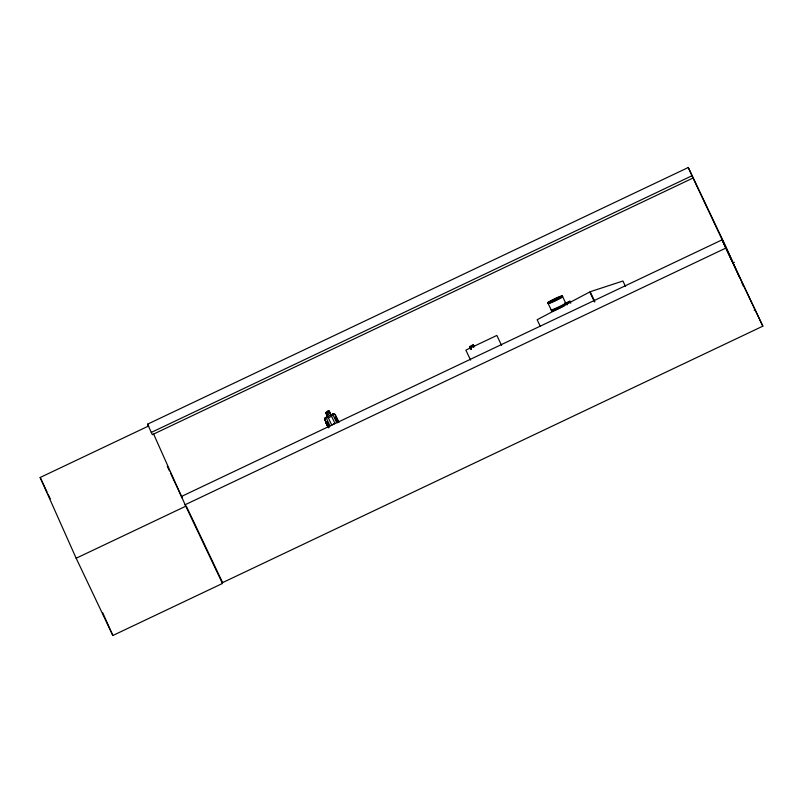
<?xml version="1.0" encoding="UTF-8"?>
<svg xmlns="http://www.w3.org/2000/svg" width="803" height="803" viewBox="0 0 803 803"><rect width="100%" height="100%" fill="white"/><g stroke="black" fill="none" stroke-linecap="round" stroke-linejoin="round"><path stroke-width="1.2" d="M328.557 427.638L324.743 419.728L325.195 417.801L327.594 416.576L325.727 412.792C331.478 406.077 328.537 418.343 333.255 413.665L335.112 414.378L338.766 422.378M325.245 417.791L324.743 419.728M549.192 302.962L548.7 303.173L549.423 302.861M560.022 297.873L561.739 296.809M561.658 296.909L560.956 297.311L561.407 296.949M548.85 302.912L549.593 302.731M328.989 415.131L328.788 414.749M548.961 302.5L549.212 302.37M549.152 302.902L549.664 302.52M561.126 296.859L560.775 296.919M559.982 297.682L560.554 297.461M329.17 411.196L325.908 412.862L327.765 416.647L326.65 418.805L330.013 425.901M325.305 417.901L333.275 413.816L335.022 414.489L338.705 422.398M471.08 349.375L469.725 346.525L473.218 344.738L474.121 346.635M328.216 427.628L325.596 422.117L326.721 421.575L329.34 427.096M566.527 302.902L567.43 304.799L566.466 302.912L569.909 301.145M566.647 302.982L569.909 301.316L570.752 303.233M567.57 303.303L569.638 302.239M561.036 296.919L560.203 297.19L560.795 296.899M560.966 297.261L561.498 297.12M561.036 297.251L560.464 297.491L561.749 296.929M688.281 167.506L693.039 178.025L152.349 434.674L151.285 432.426L147.601 424.155L688.281 167.506L725.731 246.37L739.633 277.547M182.1 497.93L181.418 496.485L722.098 239.836L725.782 248.107L185.102 504.756L222.471 583.46L112.852 635.494L76.165 558.236L40.15 477.484L148.645 425.981M151.285 432.426L691.965 175.767M76.165 558.236L185.794 506.201L153.624 434.072M734.374 262.3L733.099 262.902L693.039 178.025M222.17 582.817L762.85 326.159L722.098 239.836M473.218 344.738L474.071 346.826M469.725 346.525L471.14 349.355M325.596 422.117L328.397 427.587M222.612 582.607L186.376 506.281M725.782 248.107L762.85 326.159M625.537 286.53L622.917 281.02L590.155 291.75L594.872 301.687M594.511 301.888L589.793 291.961L537.147 319.735L540.289 326.349M562.411 296.146L565.663 302.992M547.917 303.032L551.179 309.868M501.564 345.37L496.846 335.433L465.86 350.138L470.578 360.075M473.499 347.117L472.897 345.852L470.829 346.916L471.431 348.181M338.485 422.348C336.136 414.037 332.854 415.964 337.712 422.79M336.668 422.478L333.295 415.382L330.977 415L329.12 411.206M324.934 419.698L328.678 427.577M147.601 424.155L148.665 426.403M40.15 477.484L47.066 492.038M48.12 494.277L50.248 498.753M167.315 466.362L169.453 470.889M170.517 473.148L181.739 496.916M742.143 283.178L743.648 286.561M102.704 612.749L112.852 635.494M565.894 303.855A8.13 0.592 -25.4 0 1 558.135 308.362A8.13 0.592 -25.4 0 1 552.374 310.119M566.015 304.407A8.01 0.582 -25.4 0 1 566.145 304.688M564.379 305.813A8.01 0.582 -25.4 0 1 555.686 310.038A8.01 0.582 -25.4 0 1 552.042 311.042M565.683 303.414A8.13 0.592 -25.4 0 1 557.934 307.92A8.13 0.592 -25.4 0 1 552.163 309.677M564.559 303.193A8.01 0.582 -25.4 0 1 559.591 306.515A8.01 0.582 -25.4 0 1 551.37 309.607M328.899 412.12L326.831 413.184L327.433 414.448L329.501 413.394L328.899 412.12M331.579 416.265L328.367 417.911L331.739 425.018L334.951 423.362L331.579 416.265M755.472 309.617L754.208 310.239L755.472 309.627M551.601 301.456A8.01 0.582 -25.4 0 0 562.251 295.835A8.01 0.582 -25.4 0 0 551.189 300.523A8.01 0.582 -25.4 0 0 551.601 301.456M551.952 302.189A8.01 0.582 -25.4 0 0 562.602 296.578A8.01 0.582 -25.4 0 0 551.541 301.266A8.01 0.582 -25.4 0 0 551.952 302.189M551.972 302.199A7.99 0.582 -25.4 0 0 562.592 296.598A7.99 0.582 -25.4 0 0 551.561 301.276A7.99 0.582 -25.4 0 0 551.972 302.199M551.741 301.777A8.04 0.592 -25.4 0 0 562.421 296.136A8.04 0.592 -25.4 0 0 551.33 300.844A8.04 0.592 -25.4 0 0 551.741 301.777"/></g></svg>
